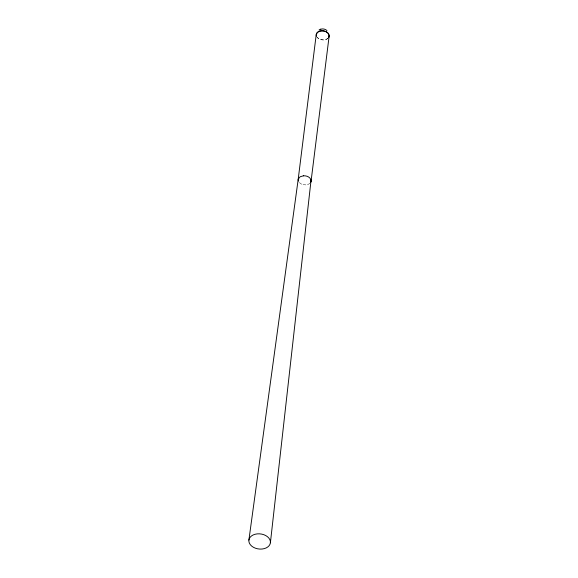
<?xml version="1.0" encoding="UTF-8"?>
<svg xmlns="http://www.w3.org/2000/svg" width="578" height="578" viewBox="0 0 578 578"><rect width="100%" height="100%" fill="white"/><g stroke="black" fill="none" stroke-linecap="round" stroke-linejoin="round"><path stroke-width="0.43" stroke-dasharray="2.89 2.17" d="M309.96 183.284L308.161 184.404L305.74 184.924M328.253 38.061C325.212 40.995 319.721 40.409 317.033 37.274M305.878 184.917L301.665 184.238M301.694 184.245L299.209 182.525M328.022 38.3A6.503 4.552 7.1 0 1 317.257 37.541"/><path stroke-width="0.87" d="M298.205 179.317L298.342 181.095M270.396 542.8A10.838 7.586 7.1 0 0 255.079 534.267A10.838 7.586 7.1 0 0 253.446 547.301A10.838 7.586 7.1 0 0 270.396 542.8L311.051 180.22M310.957 181.694L311.08 181.051M316.217 34.637L298.161 179.577L248.887 540.112M311.08 181.109L329.135 36.139M328.918 37.006C330.638 29.586 315.162 28.315 316.404 36.132A6.503 4.552 7.1 0 1 323.167 30.865A6.503 4.552 7.1 0 1 328.636 37.556M298.255 179.093L300.148 176.767L303.501 175.784M310.978 181.622L310.718 182.287M319.034 30.005C321.44 28.394 324.85 28.546 326.967 30.569M320.205 29.464L320.833 29.175M303.356 175.799C306.275 175.589 309.743 176.76 310.906 179.664M310.856 179.52L311.051 180.213"/></g></svg>
